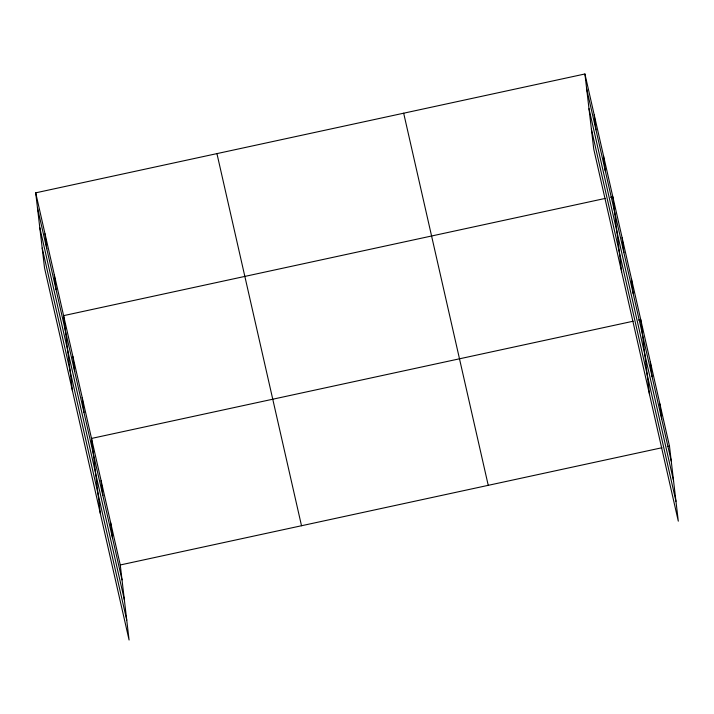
<?xml version="1.0" encoding="UTF-8"?>
<svg xmlns="http://www.w3.org/2000/svg" width="714" height="714" viewBox="0 0 714 714"><rect width="100%" height="100%" fill="white"/><g stroke="black" fill="none" stroke-linecap="round" stroke-linejoin="round"><path stroke-width="1.07" d="M35.7 192.834L120.264 564.97L129.082 640.021L44.518 267.893L35.7 192.834L584.918 73.979L669.482 446.107L678.3 521.166L593.736 149.03L584.918 73.979M605.267 198.412L63.608 315.642L72.426 390.692M610.666 197.242L612.826 196.778L621.635 271.838M633.175 321.22L91.517 438.441L100.335 513.5M638.575 320.05L640.726 319.586L649.544 394.637M120.264 564.97L661.932 447.74M667.322 446.571L669.482 446.107M586.667 88.902L671.24 461.03M588.996 108.742L673.57 480.879M591.397 129.189L675.971 501.317M403.678 113.205L488.242 485.333M216.94 153.617L301.513 525.745M37.449 207.765L122.023 579.893M39.788 227.605L124.352 599.733M42.188 248.053L126.753 620.18M659.897 403.937L661.655 418.859M650.311 361.757L652.069 376.68M631.426 278.647L633.184 293.57M622.126 237.717L623.875 252.64M603.517 155.848L605.276 170.771M594.218 114.909L595.967 129.841M110.688 522.791L112.437 537.722M101.102 480.62L102.852 495.543M82.208 397.511L83.966 412.433M72.908 356.572L74.667 371.503M54.309 274.703L56.058 289.634M45 233.773L46.758 248.695"/></g></svg>
